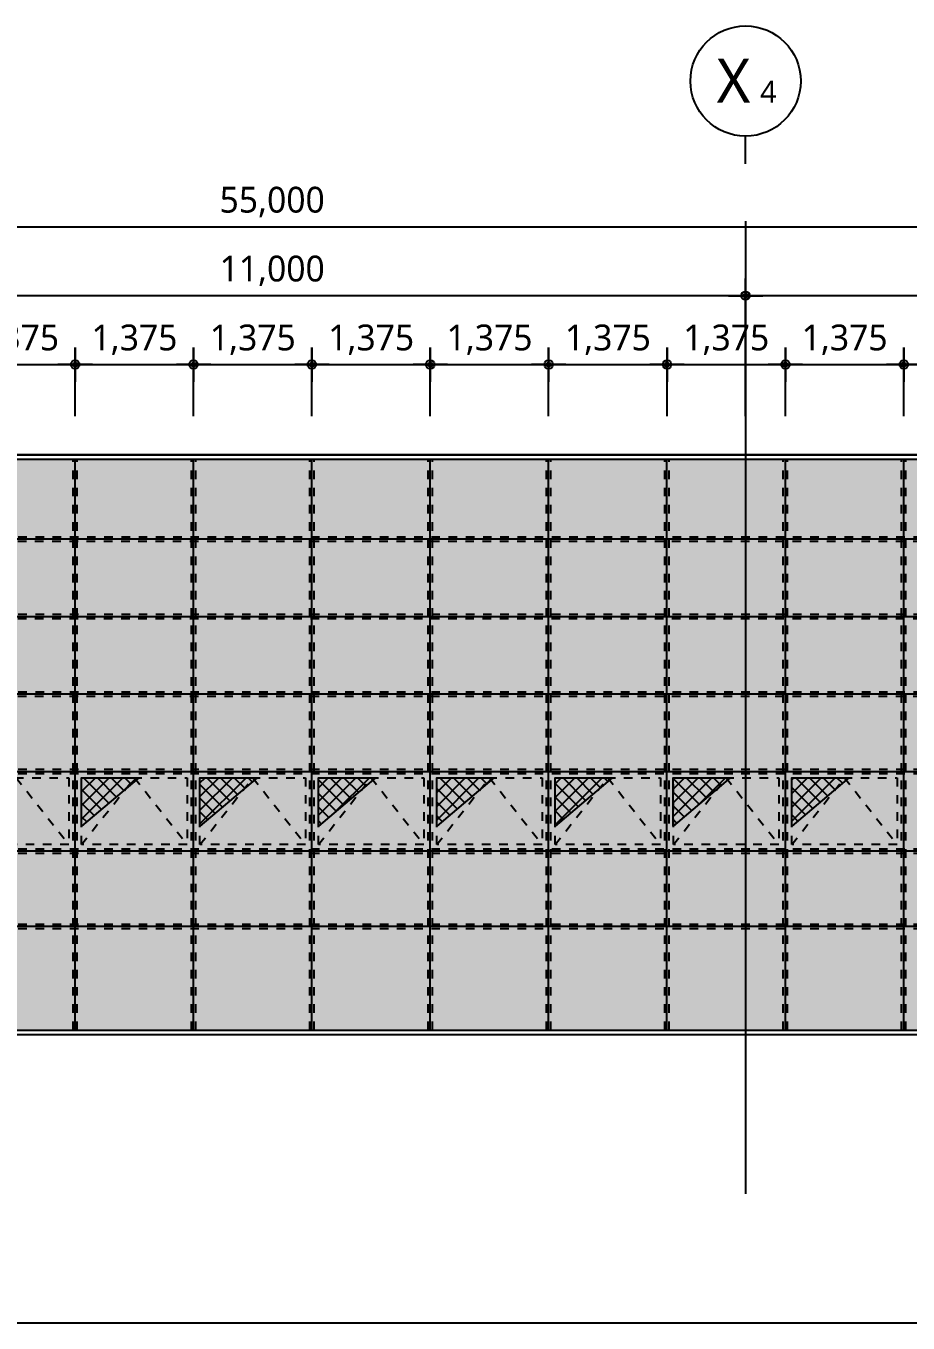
# Model space of a CAD drawing. Header units: millimetres. Extents: x 37653813 to 38677796, y 586285 to 874285.
# Drawn here: x 38635877 to 38646124, y 625652 to 640718 of the extents above; entities that cross this region are included whole.
import ezdxf
from ezdxf.enums import TextEntityAlignment as Align
from ezdxf.xclip import XClip

# ---------------------------------------------------------------- set-up
doc = ezdxf.new("R2010")
doc.units = ezdxf.units.MM
doc.header["$LTSCALE"] = 1000
doc.header["$MEASUREMENT"] = 0
doc.header["$XCLIPFRAME"] = 0
doc.header["$PDSIZE"] = -10
doc.linetypes.add('CENTER', pattern=[2, 1.25, -0.25, 0.25, -0.25])
doc.linetypes.add('HIDDEN', pattern=[2, 1, -1])
doc.layers.get('0').update_dxf_attribs({"linetype": 'CONTINUOUS'})
doc.layers.get('Defpoints').update_dxf_attribs({"color": 161, "linetype": 'CONTINUOUS'})
for name, color, linetype in [('BOX', 6, 'CONTINUOUS'), ('CEN(ST)', 1, 'CENTER'), ('dim0', 7, 'CONTINUOUS'), ('hatch', 8, 'CONTINUOUS'), ('SYM(AXIS)', 7, 'CONTINUOUS'), ('TEXT(AXIS)', 2, 'CONTINUOUS'), ('WIN(커튼월)_외부', 4, 'CONTINUOUS'), ('WIN(커튼월_HID)_외부', 252, 'HIDDEN'), ('WIN_3(커튼월)_외부', 252, 'HIDDEN'), ('절취선', 2, 'CONTINUOUS')]:
    doc.layers.add(name, color=color, linetype=linetype)
doc.layers.add('먹-WIN(커튼월)', color=7, linetype='CONTINUOUS', true_color=0xe0f2ff)
doc.styles.add('나눔바른고딕', font='NanumBarunGothic.ttf')
doc.dimstyles.new('A1-100', dxfattribs={"dimtxt": 3, "dimasz": 1, "dimexe": 2, "dimexo": 2, "dimgap": 1, "dimtad": 1, "dimdec": 0, "dimzin": 12, "dimdsep": 46, "dimlunit": 6, "dimtxsty": '나눔바른고딕', "dimblk1": 'DIMDOT', "dimblk2": 'DIMDOT', "dimsah": 1, "dimcen": -1, "dimdle": 2, "dimclrd": 256, "dimclre": 256, "dimclrt": 3, "dimadec": 0, "dimazin": 0, "dimtfac": 1, "dimtdec": 0, "dimtix": 1, "dimtmove": 2, "dimatfit": 3, "dimldrblk": 'DIMDOT', "dimfxl": 1, "dimtvp": 1, "dimtolj": 1, "dimtzin": 12, "dimlwd": -1, "dimlwe": -1, "dimarcsym": 0})

# ---------------------------------------------------------------- blocks, each defined once
blk = doc.blocks.new('A$C2DB153E7')
at = {"layer": 'hatch'}
h = blk.add_hatch(dxfattribs=at)
h.set_pattern_fill('_USER', color=252, scale=112.5, angle=45, double=1, pattern_type=0)
h.set_pattern_definition([(45, (-5906.34, -13786.88), (-79.5495, 79.5495), []), (135, (-5906.34, -13786.88), (-79.5495, -79.5495), [])])
h.paths.add_polyline_path([(663, 0), (0, -562), (0, 0)])
at = {"layer": 'hatch', "color": 252}
blk.add_lwpolyline([(663, 0), (0, -562), (0, 0)], close=True, dxfattribs=at)
blk = doc.blocks.new('A$C26893fde')
blk.add_wipeout([(8127, 7190), (174352, 7190), (174352, 460), (8127, 460)])
at = {"layer": '먹-WIN(커튼월)', "ltscale": 0.1}
h = blk.add_hatch(dxfattribs=at)
h.set_pattern_fill('DOTS', color=254, scale=3000)
h.set_pattern_definition([(0, (-37795372.14, -766752.47), (93.75, 187.5), [0, -187.5])])
h.paths.add_polyline_path([(174302, 7140), (8177, 7140), (8177, 4390), (174302, 4390)])
h = blk.add_hatch(dxfattribs=at)
h.set_pattern_fill('DOTS', color=256, scale=3000)
h.set_pattern_definition([(0, (-37795372.14, -769452.47), (93.75, 187.5), [0, -187.5])])
h.paths.add_polyline_path([(174302, 4390), (8177, 4390), (8177, 1690), (174302, 1690)])
h = blk.add_hatch(dxfattribs=at)
h.set_pattern_fill('DOTS', color=254, scale=3000)
h.set_pattern_definition([(0, (-37795372.14, -772202.47), (93.75, 187.5), [0, -187.5])])
h.paths.add_polyline_path([(174302, 1690), (8177, 1690), (8177, 510), (174302, 510)])
at = {"layer": 'WIN(커튼월)_외부', "ltscale": 1000}
for p, q in [((8127, 7190), (174352, 7190)), ((8127, 7190), (174352, 7190)), ((8177, 7140), (174302, 7140)), ((34239, 510), (34239, 7140)), ((35614, 510), (35614, 7140)), ((36989, 510), (36989, 7140)), ((38364, 510), (38364, 7140)), ((39739, 510), (39739, 7140)), ((41114, 510), (41114, 7140)), ((42489, 510), (42489, 7140)), ((43864, 510), (43864, 7140)), ((8177, 6215), (174252, 6215)), ((8177, 6215), (174252, 6215)), ((8177, 6215), (174252, 6215)), ((8177, 6215), (174252, 6215)), ((8177, 5315), (174252, 5315)), ((8177, 5315), (174252, 5315)), ((8177, 5315), (174252, 5315)), ((8177, 5315), (174252, 5315)), ((8177, 4415), (174252, 4415)), ((8177, 4415), (174252, 4415)), ((8177, 4415), (174252, 4415)), ((8177, 4415), (174252, 4415)), ((8177, 3515), (174252, 3515)), ((8177, 2590), (174252, 2590)), ((8177, 1715), (174252, 1715)), ((8127, 460), (174352, 460)), ((8177, 510), (174302, 510))]:
    blk.add_line(p, q, dxfattribs=at)
at = {"layer": 'WIN(커튼월_HID)_외부', "ltscale": 0.1}
for p, q in [((34214, 510), (34214, 7140)), ((34264, 510), (34264, 7140)), ((35589, 510), (35589, 7140)), ((35639, 510), (35639, 7140)), ((36964, 510), (36964, 7140)), ((37014, 510), (37014, 7140)), ((38339, 510), (38339, 7140)), ((38389, 510), (38389, 7140)), ((39714, 510), (39714, 7140)), ((39764, 510), (39764, 7140)), ((41089, 510), (41089, 7140)), ((41139, 510), (41139, 7140)), ((42464, 510), (42464, 7140)), ((42514, 510), (42514, 7140)), ((43839, 510), (43839, 7140)), ((43889, 510), (43889, 7140)), ((8172, 6190), (174247, 6190)), ((8177, 6240), (174252, 6240)), ((8172, 5290), (174247, 5290)), ((8177, 5340), (174252, 5340)), ((8172, 4390), (174247, 4390)), ((8177, 4440), (174252, 4440)), ((8177, 3540), (174252, 3540)), ((8177, 3490), (174252, 3490)), ((8177, 2615), (174252, 2615)), ((8177, 2565), (174252, 2565)), ((8177, 1740), (174252, 1740)), ((8177, 1690), (174252, 1690))]:
    blk.add_line(p, q, dxfattribs=at)
for points in [[(32939, 3440), (34164, 3440), (34164, 2665), (32939, 2665)], [(34314, 3440), (35539, 3440), (35539, 2665), (34314, 2665)], [(35689, 3440), (36914, 3440), (36914, 2665), (35689, 2665)], [(37064, 3440), (38289, 3440), (38289, 2665), (37064, 2665)], [(38439, 3440), (39664, 3440), (39664, 2665), (38439, 2665)], [(39814, 3440), (41039, 3440), (41039, 2665), (39814, 2665)], [(41189, 3440), (42414, 3440), (42414, 2665), (41189, 2665)], [(42564, 3440), (43789, 3440), (43789, 2665), (42564, 2665)]]:
    blk.add_lwpolyline(points, close=True, dxfattribs=at)
at = {"layer": 'WIN_3(커튼월)_외부', "ltscale": 0.1}
for points in [[(32939, 2665), (33552, 3440), (34164, 2665)], [(34314, 2665), (34927, 3440), (35539, 2665)], [(35689, 2665), (36302, 3440), (36914, 2665)], [(37064, 2665), (37677, 3440), (38289, 2665)], [(38439, 2665), (39052, 3440), (39664, 2665)], [(39814, 2665), (40427, 3440), (41039, 2665)], [(41189, 2665), (41802, 3440), (42414, 2665)], [(42564, 2665), (43177, 3440), (43789, 2665)]]:
    blk.add_lwpolyline(points, dxfattribs=at)
at = {"ltscale": 0.1}
for p in [(34314, 3440), (35689, 3440), (37064, 3440), (38439, 3440), (39814, 3440), (41185, 3440), (42564, 3440)]:
    blk.add_blockref('A$C2DB153E7', p, dxfattribs=at)
blk = doc.blocks.new('DIMDOT')
at = {"linetype": 'Continuous'}
for p, q in [((0, -2), (0, 2)), ((-2, 0), (2, 0))]:
    blk.add_line(p, q, dxfattribs=at)
for radius in [0.5, 0.25]:
    blk.add_circle((0, 0), radius, dxfattribs=at)
blk = doc.blocks.new('*D280')
at = {"layer": 'Defpoints', "color": 0, "transparency": 16777216}
for p in [(38666237, 638385), (38611237, 635985), (38666237, 635985)]:
    blk.add_point(p, dxfattribs=at)
at = {"layer": 'dim0', "transparency": 16777216}
for p, q in [((38611237, 636185), (38611237, 638585)), ((38666237, 636185), (38666237, 638585)), ((38611337, 638385), (38666137, 638385))]:
    blk.add_line(p, q, dxfattribs=at)
at = {"layer": 'dim0', "transparency": 16777216, "xscale": 100, "yscale": 100, "zscale": 100, "rotation": 180}
blk.add_blockref('DIMDOT', (38611237, 638385), dxfattribs=at)
at = {"layer": 'dim0', "transparency": 16777216, "xscale": 100, "yscale": 100, "zscale": 100}
blk.add_blockref('DIMDOT', (38666237, 638385), dxfattribs=at)
at = {"layer": 'dim0', "color": 3, "transparency": 16777216, "insert": (38638737, 638673), "char_height": 300, "attachment_point": 5, "style": '나눔바른고딕'}
blk.add_mtext('\\A1;55,000', dxfattribs=at)
blk = doc.blocks.new('*D281')
at = {"layer": 'Defpoints', "color": 0, "transparency": 16777216}
for p in [(38633237, 637585), (38633237, 635985), (38644237, 635985)]:
    blk.add_point(p, dxfattribs=at)
at = {"layer": 'dim0', "transparency": 16777216}
for p, q in [((38633237, 636185), (38633237, 637785)), ((38644237, 636185), (38644237, 637785)), ((38644137, 637585), (38633337, 637585))]:
    blk.add_line(p, q, dxfattribs=at)
at = {"layer": 'dim0', "transparency": 16777216, "xscale": 100, "yscale": 100, "zscale": 100, "rotation": 180}
blk.add_blockref('DIMDOT', (38633237, 637585), dxfattribs=at)
at = {"layer": 'dim0', "transparency": 16777216, "xscale": 100, "yscale": 100, "zscale": 100}
blk.add_blockref('DIMDOT', (38644237, 637585), dxfattribs=at)
at = {"layer": 'dim0', "color": 3, "transparency": 16777216, "insert": (38638737, 637873), "char_height": 300, "attachment_point": 5, "style": '나눔바른고딕'}
blk.add_mtext('\\A1;11,000', dxfattribs=at)
blk = doc.blocks.new('*D283')
at = {"layer": 'Defpoints', "color": 0, "transparency": 16777216}
for p in [(38644237, 637585), (38644237, 635985), (38655237, 635985)]:
    blk.add_point(p, dxfattribs=at)
at = {"layer": 'dim0', "transparency": 16777216}
for p, q in [((38644237, 636185), (38644237, 637785)), ((38655237, 636185), (38655237, 637785)), ((38655137, 637585), (38644337, 637585))]:
    blk.add_line(p, q, dxfattribs=at)
at = {"layer": 'dim0', "transparency": 16777216, "xscale": 100, "yscale": 100, "zscale": 100, "rotation": 180}
blk.add_blockref('DIMDOT', (38644237, 637585), dxfattribs=at)
at = {"layer": 'dim0', "transparency": 16777216, "xscale": 100, "yscale": 100, "zscale": 100}
blk.add_blockref('DIMDOT', (38655237, 637585), dxfattribs=at)
at = {"layer": 'dim0', "color": 3, "transparency": 16777216, "insert": (38649737, 637873), "char_height": 300, "attachment_point": 5, "style": '나눔바른고딕'}
blk.add_mtext('\\A1;11,000', dxfattribs=at)
blk = doc.blocks.new('*D290')
at = {"layer": 'Defpoints', "color": 0, "transparency": 16777216}
for p in [(38666237, 638385), (38611237, 635985), (38666237, 635985)]:
    blk.add_point(p, dxfattribs=at)
at = {"layer": 'dim0', "transparency": 16777216}
for p, q in [((38611237, 636185), (38611237, 638585)), ((38666237, 636185), (38666237, 638585)), ((38611337, 638385), (38666137, 638385))]:
    blk.add_line(p, q, dxfattribs=at)
at = {"layer": 'dim0', "transparency": 16777216, "xscale": 100, "yscale": 100, "zscale": 100, "rotation": 180}
blk.add_blockref('DIMDOT', (38611237, 638385), dxfattribs=at)
at = {"layer": 'dim0', "transparency": 16777216, "xscale": 100, "yscale": 100, "zscale": 100}
blk.add_blockref('DIMDOT', (38666237, 638385), dxfattribs=at)
at = {"layer": 'dim0', "color": 3, "transparency": 16777216, "insert": (38638737, 638673), "char_height": 300, "attachment_point": 5, "style": '나눔바른고딕'}
blk.add_mtext('\\A1;55,000', dxfattribs=at)
blk = doc.blocks.new('*D291')
at = {"layer": 'Defpoints', "color": 0, "transparency": 16777216}
for p in [(38633237, 637585), (38633237, 635985), (38644237, 635985)]:
    blk.add_point(p, dxfattribs=at)
at = {"layer": 'dim0', "transparency": 16777216}
for p, q in [((38633237, 636185), (38633237, 637785)), ((38644237, 636185), (38644237, 637785)), ((38644137, 637585), (38633337, 637585))]:
    blk.add_line(p, q, dxfattribs=at)
at = {"layer": 'dim0', "transparency": 16777216, "xscale": 100, "yscale": 100, "zscale": 100, "rotation": 180}
blk.add_blockref('DIMDOT', (38633237, 637585), dxfattribs=at)
at = {"layer": 'dim0', "transparency": 16777216, "xscale": 100, "yscale": 100, "zscale": 100}
blk.add_blockref('DIMDOT', (38644237, 637585), dxfattribs=at)
at = {"layer": 'dim0', "color": 3, "transparency": 16777216, "insert": (38638737, 637873), "char_height": 300, "attachment_point": 5, "style": '나눔바른고딕'}
blk.add_mtext('\\A1;11,000', dxfattribs=at)
blk = doc.blocks.new('A$C2F20087E')
at = {"layer": 'SYM(AXIS)'}
blk.add_line((600, 0), (600, 300), dxfattribs=at)
blk.add_circle((600, 900), 600, dxfattribs=at)
blk = doc.blocks.new('*D293')
at = {"layer": 'Defpoints', "color": 0, "transparency": 16777216}
for p in [(38644237, 637585), (38644237, 635985), (38655237, 635985)]:
    blk.add_point(p, dxfattribs=at)
at = {"layer": 'dim0', "transparency": 16777216}
for p, q in [((38644237, 636185), (38644237, 637785)), ((38655237, 636185), (38655237, 637785)), ((38655137, 637585), (38644337, 637585))]:
    blk.add_line(p, q, dxfattribs=at)
at = {"layer": 'dim0', "transparency": 16777216, "xscale": 100, "yscale": 100, "zscale": 100, "rotation": 180}
blk.add_blockref('DIMDOT', (38644237, 637585), dxfattribs=at)
at = {"layer": 'dim0', "transparency": 16777216, "xscale": 100, "yscale": 100, "zscale": 100}
blk.add_blockref('DIMDOT', (38655237, 637585), dxfattribs=at)
at = {"layer": 'dim0', "color": 3, "transparency": 16777216, "insert": (38649737, 637873), "char_height": 300, "attachment_point": 5, "style": '나눔바른고딕'}
blk.add_mtext('\\A1;11,000', dxfattribs=at)
blk = doc.blocks.new('*D428')
at = {"layer": 'Defpoints', "color": 0, "transparency": 16777216}
for p in [(38636449, 636785), (38635074, 635985), (38636449, 635985)]:
    blk.add_point(p, dxfattribs=at)
at = {"layer": 'dim0', "transparency": 16777216}
for p, q in [((38635074, 636185), (38635074, 636985)), ((38636449, 636185), (38636449, 636985)), ((38635174, 636785), (38636349, 636785))]:
    blk.add_line(p, q, dxfattribs=at)
at = {"layer": 'dim0', "transparency": 16777216, "xscale": 100, "yscale": 100, "zscale": 100, "rotation": 180}
blk.add_blockref('DIMDOT', (38635074, 636785), dxfattribs=at)
at = {"layer": 'dim0', "transparency": 16777216, "xscale": 100, "yscale": 100, "zscale": 100}
blk.add_blockref('DIMDOT', (38636449, 636785), dxfattribs=at)
at = {"layer": 'dim0', "color": 3, "transparency": 16777216, "insert": (38635762, 637073), "char_height": 300, "attachment_point": 5, "style": '나눔바른고딕'}
blk.add_mtext('\\A1;1,375', dxfattribs=at)
blk = doc.blocks.new('*D429')
at = {"layer": 'Defpoints', "color": 0, "transparency": 16777216}
for p in [(38636449, 636785), (38635074, 635985), (38636449, 635985)]:
    blk.add_point(p, dxfattribs=at)
at = {"layer": 'dim0', "transparency": 16777216}
for p, q in [((38635074, 636185), (38635074, 636985)), ((38636449, 636185), (38636449, 636985)), ((38635174, 636785), (38636349, 636785))]:
    blk.add_line(p, q, dxfattribs=at)
at = {"layer": 'dim0', "transparency": 16777216, "xscale": 100, "yscale": 100, "zscale": 100, "rotation": 180}
blk.add_blockref('DIMDOT', (38635074, 636785), dxfattribs=at)
at = {"layer": 'dim0', "transparency": 16777216, "xscale": 100, "yscale": 100, "zscale": 100}
blk.add_blockref('DIMDOT', (38636449, 636785), dxfattribs=at)
at = {"layer": 'dim0', "color": 3, "transparency": 16777216, "insert": (38635762, 637073), "char_height": 300, "attachment_point": 5, "style": '나눔바른고딕'}
blk.add_mtext('\\A1;1,375', dxfattribs=at)
blk = doc.blocks.new('*D432')
at = {"layer": 'Defpoints', "color": 0, "transparency": 16777216}
for p in [(38637824, 636785), (38636449, 635985), (38637824, 635985)]:
    blk.add_point(p, dxfattribs=at)
at = {"layer": 'dim0', "transparency": 16777216}
for p, q in [((38636449, 636185), (38636449, 636985)), ((38637824, 636185), (38637824, 636985)), ((38636549, 636785), (38637724, 636785))]:
    blk.add_line(p, q, dxfattribs=at)
at = {"layer": 'dim0', "transparency": 16777216, "xscale": 100, "yscale": 100, "zscale": 100, "rotation": 180}
blk.add_blockref('DIMDOT', (38636449, 636785), dxfattribs=at)
at = {"layer": 'dim0', "transparency": 16777216, "xscale": 100, "yscale": 100, "zscale": 100}
blk.add_blockref('DIMDOT', (38637824, 636785), dxfattribs=at)
at = {"layer": 'dim0', "color": 3, "transparency": 16777216, "insert": (38637137, 637073), "char_height": 300, "attachment_point": 5, "style": '나눔바른고딕'}
blk.add_mtext('\\A1;1,375', dxfattribs=at)
blk = doc.blocks.new('*D433')
at = {"layer": 'Defpoints', "color": 0, "transparency": 16777216}
for p in [(38637824, 636785), (38636449, 635985), (38637824, 635985)]:
    blk.add_point(p, dxfattribs=at)
at = {"layer": 'dim0', "transparency": 16777216}
for p, q in [((38636449, 636185), (38636449, 636985)), ((38637824, 636185), (38637824, 636985)), ((38636549, 636785), (38637724, 636785))]:
    blk.add_line(p, q, dxfattribs=at)
at = {"layer": 'dim0', "transparency": 16777216, "xscale": 100, "yscale": 100, "zscale": 100, "rotation": 180}
blk.add_blockref('DIMDOT', (38636449, 636785), dxfattribs=at)
at = {"layer": 'dim0', "transparency": 16777216, "xscale": 100, "yscale": 100, "zscale": 100}
blk.add_blockref('DIMDOT', (38637824, 636785), dxfattribs=at)
at = {"layer": 'dim0', "color": 3, "transparency": 16777216, "insert": (38637137, 637073), "char_height": 300, "attachment_point": 5, "style": '나눔바른고딕'}
blk.add_mtext('\\A1;1,375', dxfattribs=at)
blk = doc.blocks.new('*D434')
at = {"layer": 'Defpoints', "color": 0, "transparency": 16777216}
for p in [(38639199, 636785), (38637824, 635985), (38639199, 635985)]:
    blk.add_point(p, dxfattribs=at)
at = {"layer": 'dim0', "transparency": 16777216}
for p, q in [((38637824, 636185), (38637824, 636985)), ((38639199, 636185), (38639199, 636985)), ((38637924, 636785), (38639099, 636785))]:
    blk.add_line(p, q, dxfattribs=at)
at = {"layer": 'dim0', "transparency": 16777216, "xscale": 100, "yscale": 100, "zscale": 100, "rotation": 180}
blk.add_blockref('DIMDOT', (38637824, 636785), dxfattribs=at)
at = {"layer": 'dim0', "transparency": 16777216, "xscale": 100, "yscale": 100, "zscale": 100}
blk.add_blockref('DIMDOT', (38639199, 636785), dxfattribs=at)
at = {"layer": 'dim0', "color": 3, "transparency": 16777216, "insert": (38638512, 637073), "char_height": 300, "attachment_point": 5, "style": '나눔바른고딕'}
blk.add_mtext('\\A1;1,375', dxfattribs=at)
blk = doc.blocks.new('*D435')
at = {"layer": 'Defpoints', "color": 0, "transparency": 16777216}
for p in [(38639199, 636785), (38637824, 635985), (38639199, 635985)]:
    blk.add_point(p, dxfattribs=at)
at = {"layer": 'dim0', "transparency": 16777216}
for p, q in [((38637824, 636185), (38637824, 636985)), ((38639199, 636185), (38639199, 636985)), ((38637924, 636785), (38639099, 636785))]:
    blk.add_line(p, q, dxfattribs=at)
at = {"layer": 'dim0', "transparency": 16777216, "xscale": 100, "yscale": 100, "zscale": 100, "rotation": 180}
blk.add_blockref('DIMDOT', (38637824, 636785), dxfattribs=at)
at = {"layer": 'dim0', "transparency": 16777216, "xscale": 100, "yscale": 100, "zscale": 100}
blk.add_blockref('DIMDOT', (38639199, 636785), dxfattribs=at)
at = {"layer": 'dim0', "color": 3, "transparency": 16777216, "insert": (38638512, 637073), "char_height": 300, "attachment_point": 5, "style": '나눔바른고딕'}
blk.add_mtext('\\A1;1,375', dxfattribs=at)
blk = doc.blocks.new('*D438')
at = {"layer": 'Defpoints', "color": 0, "transparency": 16777216}
for p in [(38640574, 636785), (38639199, 635985), (38640574, 635985)]:
    blk.add_point(p, dxfattribs=at)
at = {"layer": 'dim0', "transparency": 16777216}
for p, q in [((38639199, 636185), (38639199, 636985)), ((38640574, 636185), (38640574, 636985)), ((38639299, 636785), (38640474, 636785))]:
    blk.add_line(p, q, dxfattribs=at)
at = {"layer": 'dim0', "transparency": 16777216, "xscale": 100, "yscale": 100, "zscale": 100, "rotation": 180}
blk.add_blockref('DIMDOT', (38639199, 636785), dxfattribs=at)
at = {"layer": 'dim0', "transparency": 16777216, "xscale": 100, "yscale": 100, "zscale": 100}
blk.add_blockref('DIMDOT', (38640574, 636785), dxfattribs=at)
at = {"layer": 'dim0', "color": 3, "transparency": 16777216, "insert": (38639887, 637073), "char_height": 300, "attachment_point": 5, "style": '나눔바른고딕'}
blk.add_mtext('\\A1;1,375', dxfattribs=at)
blk = doc.blocks.new('*D439')
at = {"layer": 'Defpoints', "color": 0, "transparency": 16777216}
for p in [(38640574, 636785), (38639199, 635985), (38640574, 635985)]:
    blk.add_point(p, dxfattribs=at)
at = {"layer": 'dim0', "transparency": 16777216}
for p, q in [((38639199, 636185), (38639199, 636985)), ((38640574, 636185), (38640574, 636985)), ((38639299, 636785), (38640474, 636785))]:
    blk.add_line(p, q, dxfattribs=at)
at = {"layer": 'dim0', "transparency": 16777216, "xscale": 100, "yscale": 100, "zscale": 100, "rotation": 180}
blk.add_blockref('DIMDOT', (38639199, 636785), dxfattribs=at)
at = {"layer": 'dim0', "transparency": 16777216, "xscale": 100, "yscale": 100, "zscale": 100}
blk.add_blockref('DIMDOT', (38640574, 636785), dxfattribs=at)
at = {"layer": 'dim0', "color": 3, "transparency": 16777216, "insert": (38639887, 637073), "char_height": 300, "attachment_point": 5, "style": '나눔바른고딕'}
blk.add_mtext('\\A1;1,375', dxfattribs=at)
blk = doc.blocks.new('*D440')
at = {"layer": 'Defpoints', "color": 0, "transparency": 16777216}
for p in [(38641949, 636785), (38640574, 635985), (38641949, 635985)]:
    blk.add_point(p, dxfattribs=at)
at = {"layer": 'dim0', "transparency": 16777216}
for p, q in [((38640574, 636185), (38640574, 636985)), ((38641949, 636185), (38641949, 636985)), ((38640674, 636785), (38641849, 636785))]:
    blk.add_line(p, q, dxfattribs=at)
at = {"layer": 'dim0', "transparency": 16777216, "xscale": 100, "yscale": 100, "zscale": 100, "rotation": 180}
blk.add_blockref('DIMDOT', (38640574, 636785), dxfattribs=at)
at = {"layer": 'dim0', "transparency": 16777216, "xscale": 100, "yscale": 100, "zscale": 100}
blk.add_blockref('DIMDOT', (38641949, 636785), dxfattribs=at)
at = {"layer": 'dim0', "color": 3, "transparency": 16777216, "insert": (38641262, 637073), "char_height": 300, "attachment_point": 5, "style": '나눔바른고딕'}
blk.add_mtext('\\A1;1,375', dxfattribs=at)
blk = doc.blocks.new('*D441')
at = {"layer": 'Defpoints', "color": 0, "transparency": 16777216}
for p in [(38641949, 636785), (38640574, 635985), (38641949, 635985)]:
    blk.add_point(p, dxfattribs=at)
at = {"layer": 'dim0', "transparency": 16777216}
for p, q in [((38640574, 636185), (38640574, 636985)), ((38641949, 636185), (38641949, 636985)), ((38640674, 636785), (38641849, 636785))]:
    blk.add_line(p, q, dxfattribs=at)
at = {"layer": 'dim0', "transparency": 16777216, "xscale": 100, "yscale": 100, "zscale": 100, "rotation": 180}
blk.add_blockref('DIMDOT', (38640574, 636785), dxfattribs=at)
at = {"layer": 'dim0', "transparency": 16777216, "xscale": 100, "yscale": 100, "zscale": 100}
blk.add_blockref('DIMDOT', (38641949, 636785), dxfattribs=at)
at = {"layer": 'dim0', "color": 3, "transparency": 16777216, "insert": (38641262, 637073), "char_height": 300, "attachment_point": 5, "style": '나눔바른고딕'}
blk.add_mtext('\\A1;1,375', dxfattribs=at)
blk = doc.blocks.new('*D442')
at = {"layer": 'Defpoints', "color": 0, "transparency": 16777216}
for p in [(38643324, 636785), (38641949, 635985), (38643324, 635985)]:
    blk.add_point(p, dxfattribs=at)
at = {"layer": 'dim0', "transparency": 16777216}
for p, q in [((38641949, 636185), (38641949, 636985)), ((38643324, 636185), (38643324, 636985)), ((38642049, 636785), (38643224, 636785))]:
    blk.add_line(p, q, dxfattribs=at)
at = {"layer": 'dim0', "transparency": 16777216, "xscale": 100, "yscale": 100, "zscale": 100, "rotation": 180}
blk.add_blockref('DIMDOT', (38641949, 636785), dxfattribs=at)
at = {"layer": 'dim0', "transparency": 16777216, "xscale": 100, "yscale": 100, "zscale": 100}
blk.add_blockref('DIMDOT', (38643324, 636785), dxfattribs=at)
at = {"layer": 'dim0', "color": 3, "transparency": 16777216, "insert": (38642637, 637073), "char_height": 300, "attachment_point": 5, "style": '나눔바른고딕'}
blk.add_mtext('\\A1;1,375', dxfattribs=at)
blk = doc.blocks.new('*D443')
at = {"layer": 'Defpoints', "color": 0, "transparency": 16777216}
for p in [(38643324, 636785), (38641949, 635985), (38643324, 635985)]:
    blk.add_point(p, dxfattribs=at)
at = {"layer": 'dim0', "transparency": 16777216}
for p, q in [((38641949, 636185), (38641949, 636985)), ((38643324, 636185), (38643324, 636985)), ((38642049, 636785), (38643224, 636785))]:
    blk.add_line(p, q, dxfattribs=at)
at = {"layer": 'dim0', "transparency": 16777216, "xscale": 100, "yscale": 100, "zscale": 100, "rotation": 180}
blk.add_blockref('DIMDOT', (38641949, 636785), dxfattribs=at)
at = {"layer": 'dim0', "transparency": 16777216, "xscale": 100, "yscale": 100, "zscale": 100}
blk.add_blockref('DIMDOT', (38643324, 636785), dxfattribs=at)
at = {"layer": 'dim0', "color": 3, "transparency": 16777216, "insert": (38642637, 637073), "char_height": 300, "attachment_point": 5, "style": '나눔바른고딕'}
blk.add_mtext('\\A1;1,375', dxfattribs=at)
blk = doc.blocks.new('*D444')
at = {"layer": 'Defpoints', "color": 0, "transparency": 16777216}
for p in [(38644699, 636785), (38643324, 635985), (38644699, 635985)]:
    blk.add_point(p, dxfattribs=at)
at = {"layer": 'dim0', "transparency": 16777216}
for p, q in [((38643324, 636185), (38643324, 636985)), ((38644699, 636185), (38644699, 636985)), ((38643424, 636785), (38644599, 636785))]:
    blk.add_line(p, q, dxfattribs=at)
at = {"layer": 'dim0', "transparency": 16777216, "xscale": 100, "yscale": 100, "zscale": 100, "rotation": 180}
blk.add_blockref('DIMDOT', (38643324, 636785), dxfattribs=at)
at = {"layer": 'dim0', "transparency": 16777216, "xscale": 100, "yscale": 100, "zscale": 100}
blk.add_blockref('DIMDOT', (38644699, 636785), dxfattribs=at)
at = {"layer": 'dim0', "color": 3, "transparency": 16777216, "insert": (38644012, 637073), "char_height": 300, "attachment_point": 5, "style": '나눔바른고딕'}
blk.add_mtext('\\A1;1,375', dxfattribs=at)
blk = doc.blocks.new('*D445')
at = {"layer": 'Defpoints', "color": 0, "transparency": 16777216}
for p in [(38644699, 636785), (38643324, 635985), (38644699, 635985)]:
    blk.add_point(p, dxfattribs=at)
at = {"layer": 'dim0', "transparency": 16777216}
for p, q in [((38643324, 636185), (38643324, 636985)), ((38644699, 636185), (38644699, 636985)), ((38643424, 636785), (38644599, 636785))]:
    blk.add_line(p, q, dxfattribs=at)
at = {"layer": 'dim0', "transparency": 16777216, "xscale": 100, "yscale": 100, "zscale": 100, "rotation": 180}
blk.add_blockref('DIMDOT', (38643324, 636785), dxfattribs=at)
at = {"layer": 'dim0', "transparency": 16777216, "xscale": 100, "yscale": 100, "zscale": 100}
blk.add_blockref('DIMDOT', (38644699, 636785), dxfattribs=at)
at = {"layer": 'dim0', "color": 3, "transparency": 16777216, "insert": (38644012, 637073), "char_height": 300, "attachment_point": 5, "style": '나눔바른고딕'}
blk.add_mtext('\\A1;1,375', dxfattribs=at)
blk = doc.blocks.new('*D446')
at = {"layer": 'Defpoints', "color": 0, "transparency": 16777216}
for p in [(38646074, 636785), (38644699, 635985), (38646074, 635985)]:
    blk.add_point(p, dxfattribs=at)
at = {"layer": 'dim0', "transparency": 16777216}
for p, q in [((38644699, 636185), (38644699, 636985)), ((38646074, 636185), (38646074, 636985)), ((38644799, 636785), (38645974, 636785))]:
    blk.add_line(p, q, dxfattribs=at)
at = {"layer": 'dim0', "transparency": 16777216, "xscale": 100, "yscale": 100, "zscale": 100, "rotation": 180}
blk.add_blockref('DIMDOT', (38644699, 636785), dxfattribs=at)
at = {"layer": 'dim0', "transparency": 16777216, "xscale": 100, "yscale": 100, "zscale": 100}
blk.add_blockref('DIMDOT', (38646074, 636785), dxfattribs=at)
at = {"layer": 'dim0', "color": 3, "transparency": 16777216, "insert": (38645387, 637073), "char_height": 300, "attachment_point": 5, "style": '나눔바른고딕'}
blk.add_mtext('\\A1;1,375', dxfattribs=at)
blk = doc.blocks.new('*D447')
at = {"layer": 'Defpoints', "color": 0, "transparency": 16777216}
for p in [(38646074, 636785), (38644699, 635985), (38646074, 635985)]:
    blk.add_point(p, dxfattribs=at)
at = {"layer": 'dim0', "transparency": 16777216}
for p, q in [((38644699, 636185), (38644699, 636985)), ((38646074, 636185), (38646074, 636985)), ((38644799, 636785), (38645974, 636785))]:
    blk.add_line(p, q, dxfattribs=at)
at = {"layer": 'dim0', "transparency": 16777216, "xscale": 100, "yscale": 100, "zscale": 100, "rotation": 180}
blk.add_blockref('DIMDOT', (38644699, 636785), dxfattribs=at)
at = {"layer": 'dim0', "transparency": 16777216, "xscale": 100, "yscale": 100, "zscale": 100}
blk.add_blockref('DIMDOT', (38646074, 636785), dxfattribs=at)
at = {"layer": 'dim0', "color": 3, "transparency": 16777216, "insert": (38645387, 637073), "char_height": 300, "attachment_point": 5, "style": '나눔바른고딕'}
blk.add_mtext('\\A1;1,375', dxfattribs=at)
blk = doc.blocks.new('*D448')
at = {"layer": 'Defpoints', "color": 0, "transparency": 16777216}
for p in [(38647449, 636785), (38646074, 635985), (38647449, 635985)]:
    blk.add_point(p, dxfattribs=at)
at = {"layer": 'dim0', "transparency": 16777216}
for p, q in [((38646074, 636185), (38646074, 636985)), ((38647449, 636185), (38647449, 636985)), ((38646174, 636785), (38647349, 636785))]:
    blk.add_line(p, q, dxfattribs=at)
at = {"layer": 'dim0', "transparency": 16777216, "xscale": 100, "yscale": 100, "zscale": 100, "rotation": 180}
blk.add_blockref('DIMDOT', (38646074, 636785), dxfattribs=at)
at = {"layer": 'dim0', "transparency": 16777216, "xscale": 100, "yscale": 100, "zscale": 100}
blk.add_blockref('DIMDOT', (38647449, 636785), dxfattribs=at)
at = {"layer": 'dim0', "color": 3, "transparency": 16777216, "insert": (38646762, 637073), "char_height": 300, "attachment_point": 5, "style": '나눔바른고딕'}
blk.add_mtext('\\A1;1,375', dxfattribs=at)
blk = doc.blocks.new('*D449')
at = {"layer": 'Defpoints', "color": 0, "transparency": 16777216}
for p in [(38647449, 636785), (38646074, 635985), (38647449, 635985)]:
    blk.add_point(p, dxfattribs=at)
at = {"layer": 'dim0', "transparency": 16777216}
for p, q in [((38646074, 636185), (38646074, 636985)), ((38647449, 636185), (38647449, 636985)), ((38646174, 636785), (38647349, 636785))]:
    blk.add_line(p, q, dxfattribs=at)
at = {"layer": 'dim0', "transparency": 16777216, "xscale": 100, "yscale": 100, "zscale": 100, "rotation": 180}
blk.add_blockref('DIMDOT', (38646074, 636785), dxfattribs=at)
at = {"layer": 'dim0', "transparency": 16777216, "xscale": 100, "yscale": 100, "zscale": 100}
blk.add_blockref('DIMDOT', (38647449, 636785), dxfattribs=at)
at = {"layer": 'dim0', "color": 3, "transparency": 16777216, "insert": (38646762, 637073), "char_height": 300, "attachment_point": 5, "style": '나눔바른고딕'}
blk.add_mtext('\\A1;1,375', dxfattribs=at)

msp = doc.modelspace()

# ---------------------------------------------------------------- linework, layer by layer
at = {"layer": 'BOX'}
msp.add_line((38670963.4, 625651.7), (38599963.4, 625651.7), dxfattribs=at)
at = {"layer": '절취선', "ltscale": 0.1}
msp.add_lwpolyline([(38610336.5, 629005), (38667236.5, 629005), (38667236.5, 635735), (38610336.5, 635735)], close=True, dxfattribs=at)

# ---------------------------------------------------------------- block references
at = {"xscale": 1.066666666666667, "yscale": 1.066666666666667, "zscale": 1.066666666666667}
msp.add_blockref('A$C2F20087E', (38643596.5, 639118.4), dxfattribs=at)

# ---------------------------------------------------------------- texts
at = {"layer": 'TEXT(AXIS)', "style": '나눔바른고딕'}
for s, height, p in [('X', 512, (38644096.1, 640082.6)), ('4', 256, (38644500.6, 639954.6))]:
    msp.add_text(s, height=height, dxfattribs=at).set_placement(p, align=Align.MIDDLE)

# ---------------------------------------------------------------- dimensions: what is measured, and where the dimension line sits
at = {"layer": 'dim0'}
for base, p1, p2, picture, middle in [((38666236.5, 638385), (38611236.5, 635985), (38666236.5, 635985), '*D280', (38638736.5, 638672.7)), ((38666236.5, 638385), (38611236.5, 635985), (38666236.5, 635985), '*D290', (38638736.5, 638672.7)), ((38636449, 636785), (38635074, 635985), (38636449, 635985), '*D428', (38635761.5, 637072.9)), ((38636449, 636785), (38635074, 635985), (38636449, 635985), '*D429', (38635761.5, 637072.9)), ((38637824, 636785), (38636449, 635985), (38637824, 635985), '*D432', (38637136.5, 637072.9)), ((38637824, 636785), (38636449, 635985), (38637824, 635985), '*D433', (38637136.5, 637072.9)), ((38639199, 636785), (38637824, 635985), (38639199, 635985), '*D434', (38638511.5, 637072.9)), ((38639199, 636785), (38637824, 635985), (38639199, 635985), '*D435', (38638511.5, 637072.9)), ((38640574, 636785), (38639199, 635985), (38640574, 635985), '*D438', (38639886.5, 637072.9)), ((38640574, 636785), (38639199, 635985), (38640574, 635985), '*D439', (38639886.5, 637072.9)), ((38641949, 636785), (38640574, 635985), (38641949, 635985), '*D440', (38641261.5, 637072.9)), ((38641949, 636785), (38640574, 635985), (38641949, 635985), '*D441', (38641261.5, 637072.9)), ((38643324, 636785), (38641949, 635985), (38643324, 635985), '*D442', (38642636.5, 637072.9)), ((38643324, 636785), (38641949, 635985), (38643324, 635985), '*D443', (38642636.5, 637072.9)), ((38644699, 636785), (38643324, 635985), (38644699, 635985), '*D444', (38644011.5, 637072.9)), ((38644699, 636785), (38643324, 635985), (38644699, 635985), '*D445', (38644011.5, 637072.9)), ((38646074, 636785), (38644699, 635985), (38646074, 635985), '*D446', (38645386.5, 637072.9)), ((38646074, 636785), (38644699, 635985), (38646074, 635985), '*D447', (38645386.5, 637072.9)), ((38647449, 636785), (38646074, 635985), (38647449, 635985), '*D448', (38646761.5, 637072.9)), ((38647449, 636785), (38646074, 635985), (38647449, 635985), '*D449', (38646761.5, 637072.9))]:
    dim = msp.add_linear_dim(base=base, p1=p1, p2=p2, dimstyle='A1-100', override={"dimscale": 100}, dxfattribs=at)
    dim.commit()
    dim.dimension.update_dxf_attribs({"geometry": picture, "text_midpoint": middle})
for base, p1, p2, picture, middle in [((38633236.5, 637585), (38644236.5, 635985), (38633236.5, 635985), '*D281', (38638736.5, 637872.7)), ((38633236.5, 637585), (38644236.5, 635985), (38633236.5, 635985), '*D291', (38638736.5, 637872.7)), ((38644236.5, 637585), (38655236.5, 635985), (38644236.5, 635985), '*D283', (38649736.5, 637872.7)), ((38644236.5, 637585), (38655236.5, 635985), (38644236.5, 635985), '*D293', (38649736.5, 637872.7))]:
    dim = msp.add_linear_dim(base=base, p1=p1, p2=p2, angle=180, dimstyle='A1-100', override={"dimscale": 100}, dxfattribs=at)
    dim.commit()
    dim.dimension.update_dxf_attribs({"geometry": picture, "text_midpoint": middle})

# ---------------------------------------------------------------- next in the draw order: block references
at = {"ltscale": 0.1}
ref = msp.add_blockref('A$C26893fde', (38602209.6, 628545), dxfattribs=at)
XClip(ref).set_block_clipping_path([(8126.9086349383, 459.9994186424), (65026.9086349458, 7709.9994186426)])

# ---------------------------------------------------------------- next in the draw order: linework, layer by layer
at = {"layer": 'CEN(ST)'}
for points in [[(38644236.5, 638451.7), (38644236.5, 627151.7)], [(38644236.5, 637585), (38644236.5, 627151.7)]]:
    msp.add_lwpolyline(points, dxfattribs=at)

doc.saveas('drawing.dxf')
